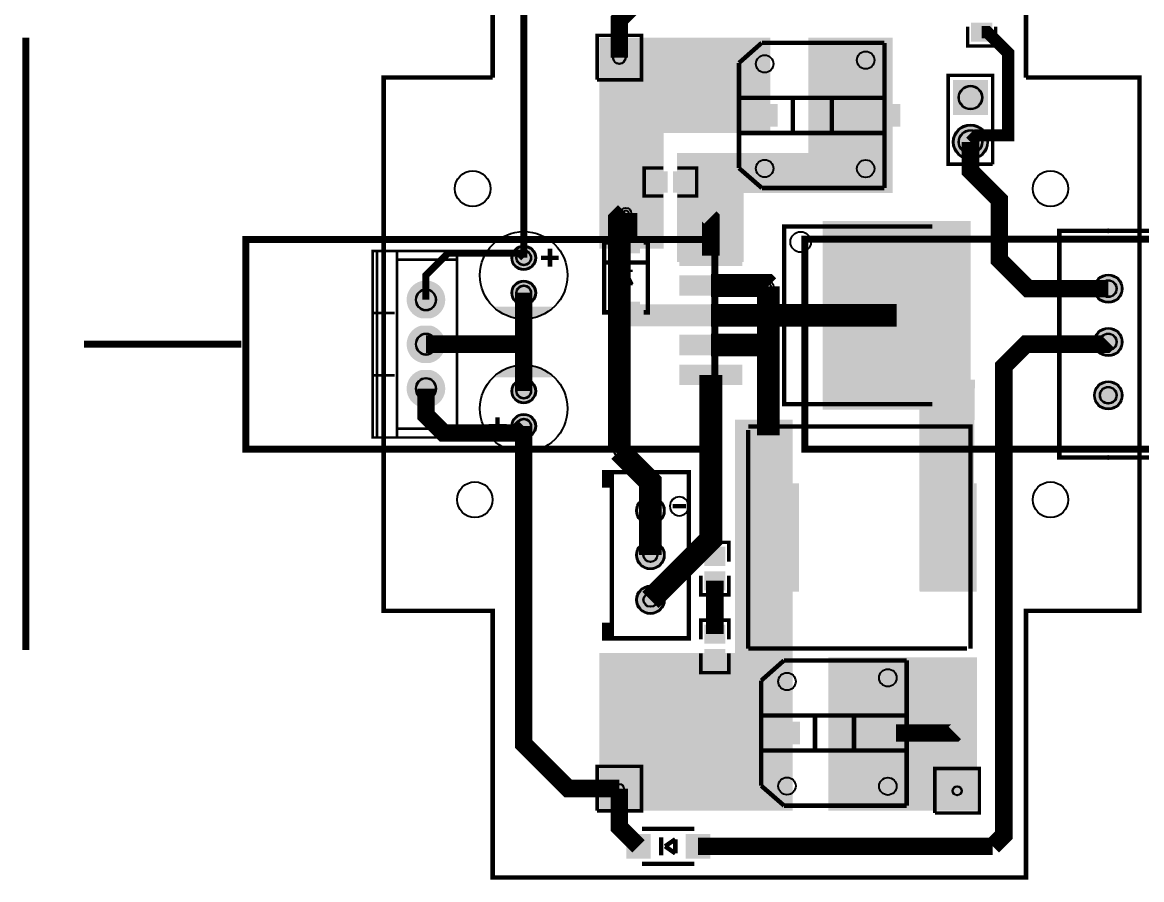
# Model space of a CAD drawing. Header units: millimetres. Extents: x 16 to 124, y -110 to -10.
# Drawn here: x 16.3 to 80.3, y -109.3 to -60.3 of the extents above; entities that cross this region are included whole.
import ezdxf

# ---------------------------------------------------------------- set-up
doc = ezdxf.new("R2010")
doc.units = ezdxf.units.MM
for name, color, linetype, true_color in [('BoardOutline', 7, 'Continuous', 0xff00ff), ('BottomLayer', 7, 'Continuous', 0x0000ff), ('BottomSilkLayer', 7, 'Continuous', 0x66cc33), ('BottomSolderMaskLayer', 7, 'Continuous', 0xaa00ff), ('Document', 7, 'Continuous', 0xffffff), ('Hole', 7, 'Continuous', 0x222222), ('Multi-Layer', 7, 'Continuous', 0xc0c0c0), ('TopLayer', 7, 'Continuous', 0xff0000), ('TopPasteMaskLayer', 7, 'Continuous', 0x808080), ('TopSilkLayer', 7, 'Continuous', 0xffcc00), ('TopSolderMaskLayer', 7, 'Continuous', 0x800080)]:
    doc.layers.add(name, color=color, linetype=linetype, true_color=true_color)

msp = doc.modelspace()

# ---------------------------------------------------------------- hatches: boundary and pattern name
at = {"layer": 'BottomSolderMaskLayer'}
for points in [[(51.47, -63.408), (49.368, -63.408), (49.368, -61.306), (51.47, -61.306)], [(71.486, -63.642), (71.486, -65.644), (69.484, -65.644), (69.484, -63.642)], [(69.484, -67.183, 1), (71.486, -67.183, 1)], [(78.258, -72.263, 1), (78.46, -72.263, 1)], [(44.257, -73.803, 1), (45.659, -73.803, 1)], [(77.546, -75.565, 1), (79.172, -75.565, 1)], [(39.103, -77.267, -0.785398), (39.103, -75.133), (39.637, -75.133, -0.785398), (39.637, -77.267)], [(44.257, -75.803, 1), (45.659, -75.803, 1)], [(39.103, -79.807, -0.785398), (39.103, -77.673), (39.637, -77.673, -0.785398), (39.637, -79.807)], [(77.546, -78.613, 1), (79.172, -78.613, 1)], [(39.103, -82.347, -0.785398), (39.103, -80.213), (39.637, -80.213, -0.785398), (39.637, -82.347)], [(44.257, -81.423, 1), (45.659, -81.423, 1)], [(77.546, -81.661, 1), (79.172, -81.661, 1)], [(44.257, -83.423, 1), (45.659, -83.423, 1)], [(78.258, -85.217, 1), (78.46, -85.217, 1)], [(51.384, -88.255, 1), (53.01, -88.255, 1)], [(51.384, -90.795, 1), (53.01, -90.795, 1)], [(51.384, -93.355, 1), (53.01, -93.355, 1)], [(51.47, -105.191), (49.368, -105.191), (49.368, -103.089), (51.47, -103.089)], [(70.774, -105.318), (68.672, -105.318), (68.672, -103.216), (70.774, -103.216)]]:
    msp.add_hatch(color=256, dxfattribs=at).paths.add_polyline_path(points)
at = {"layer": 'Multi-Layer'}
for points in [[(51.419, -63.357), (49.419, -63.357), (49.419, -61.357), (51.419, -61.357)], [(71.435, -63.693), (71.435, -65.593), (69.535, -65.593), (69.535, -63.693)], [(69.535, -67.183, 1), (71.435, -67.183, 1)], [(78.309, -72.263, 1), (78.409, -72.263, 1)], [(44.308, -73.803, 1), (45.608, -73.803, 1)], [(77.597, -75.565, 1), (79.121, -75.565, 1)], [(39.116, -77.216, -0.785398), (39.116, -75.184), (39.624, -75.184, -0.785398), (39.624, -77.216)], [(44.308, -75.803, 1), (45.608, -75.803, 1)], [(39.116, -79.756, -0.785398), (39.116, -77.724), (39.624, -77.724, -0.785398), (39.624, -79.756)], [(77.597, -78.613, 1), (79.121, -78.613, 1)], [(39.116, -82.296, -0.785398), (39.116, -80.264), (39.624, -80.264, -0.785398), (39.624, -82.296)], [(44.308, -81.423, 1), (45.608, -81.423, 1)], [(77.597, -81.661, 1), (79.121, -81.661, 1)], [(44.308, -83.423, 1), (45.608, -83.423, 1)], [(78.309, -85.217, 1), (78.409, -85.217, 1)], [(51.435, -88.255, 1), (52.959, -88.255, 1)], [(51.435, -90.795, 1), (52.959, -90.795, 1)], [(51.435, -93.355, 1), (52.959, -93.355, 1)], [(51.419, -105.14), (49.419, -105.14), (49.419, -103.14), (51.419, -103.14)], [(70.723, -105.267), (68.723, -105.267), (68.723, -103.267), (70.723, -103.267)]]:
    msp.add_hatch(color=256, dxfattribs=at).paths.add_polyline_path(points)
at = {"layer": 'TopLayer'}
for points in [[(70.57, -61.398), (70.57, -60.398), (71.67, -60.398), (71.67, -61.398)], [(52.959, -73.279), (49.276, -73.279), (49.276, -61.214), (59.055, -61.214), (59.055, -66.675), (52.959, -66.675), (52.959, -73.279)], [(66.04, -61.214), (66.04, -70.104), (61.214, -70.104), (61.214, -61.214)], [(59.418, -66.253), (56.518, -66.253), (56.518, -65.054), (59.418, -65.054)], [(66.418, -66.264), (63.518, -66.264), (63.518, -65.065), (66.418, -65.065)], [(57.531, -74.041), (53.721, -74.041), (53.721, -67.818), (61.595, -67.818), (61.595, -70.104), (57.531, -70.104)], [(53.14, -70.019), (52.14, -70.019), (52.14, -68.919), (53.14, -68.919)], [(54.54, -70.019), (53.54, -70.019), (53.54, -68.919), (54.54, -68.919)], [(50.065, -73.508), (50.065, -72.238), (51.535, -72.238), (51.535, -73.508)], [(70.459, -71.759), (70.459, -82.419), (62.079, -82.419), (62.079, -71.759)], [(53.901, -73.151), (57.401, -73.151), (57.401, -74.22), (53.901, -74.22)], [(53.901, -74.853), (57.401, -74.853), (57.401, -75.922), (53.901, -75.922)], [(57.023, -76.454), (57.023, -77.724), (49.911, -77.724), (49.911, -77.089), (49.911, -76.454)], [(50.065, -77.622), (50.065, -76.352), (51.535, -76.352), (51.535, -77.622)], [(53.901, -76.554), (57.401, -76.554), (57.401, -77.624), (53.901, -77.624)], [(53.901, -78.256), (57.401, -78.256), (57.401, -79.325), (53.901, -79.325)], [(53.901, -79.958), (57.401, -79.958), (57.401, -81.027), (53.901, -81.027)], [(67.564, -92.837), (70.612, -92.837), (70.739, -80.772), (67.564, -80.772)], [(60.325, -83.058), (60.325, -105.41), (49.276, -105.41), (49.276, -96.393), (57.023, -96.393), (57.023, -83.058)], [(60.655, -86.789), (60.655, -92.789), (57.455, -92.789), (57.455, -86.789)], [(70.815, -86.789), (70.815, -92.789), (67.615, -92.789), (67.615, -86.789)], [(55.33, -91.367), (55.33, -90.367), (56.43, -90.367), (56.43, -91.367)], [(55.33, -92.767), (55.33, -91.767), (56.43, -91.767), (56.43, -92.767)], [(56.43, -94.812), (56.43, -95.812), (55.33, -95.812), (55.33, -94.812)], [(56.43, -96.212), (56.43, -97.212), (55.33, -97.212), (55.33, -96.212)], [(70.866, -96.647), (62.357, -96.647), (62.357, -105.41), (70.866, -105.41), (70.866, -105.283)], [(60.688, -101.559), (57.788, -101.559), (57.788, -100.36), (60.688, -100.36)], [(67.688, -101.57), (64.788, -101.57), (64.788, -100.371), (67.688, -100.371)], [(50.863, -106.792), (52.163, -106.792), (52.163, -108.092), (50.863, -108.092)], [(54.263, -106.792), (55.563, -106.792), (55.563, -108.092), (54.263, -108.092)]]:
    msp.add_hatch(color=256, dxfattribs=at).paths.add_polyline_path(points)
at = {"layer": 'TopPasteMaskLayer'}
for points in [[(70.57, -61.398), (70.57, -60.398), (71.67, -60.398), (71.67, -61.398)], [(59.418, -66.253), (56.518, -66.253), (56.518, -65.054), (59.418, -65.054)], [(66.418, -66.264), (63.518, -66.264), (63.518, -65.065), (66.418, -65.065)], [(53.14, -70.019), (52.14, -70.019), (52.14, -68.919), (53.14, -68.919)], [(54.54, -70.019), (53.54, -70.019), (53.54, -68.919), (54.54, -68.919)], [(50.065, -73.508), (50.065, -72.238), (51.535, -72.238), (51.535, -73.508)], [(70.459, -71.759), (70.459, -82.419), (62.079, -82.419), (62.079, -71.759)], [(53.901, -73.151), (57.401, -73.151), (57.401, -74.22), (53.901, -74.22)], [(53.901, -74.853), (57.401, -74.853), (57.401, -75.922), (53.901, -75.922)], [(50.065, -77.622), (50.065, -76.352), (51.535, -76.352), (51.535, -77.622)], [(53.901, -76.554), (57.401, -76.554), (57.401, -77.624), (53.901, -77.624)], [(53.901, -78.256), (57.401, -78.256), (57.401, -79.325), (53.901, -79.325)], [(53.901, -79.958), (57.401, -79.958), (57.401, -81.027), (53.901, -81.027)], [(60.655, -86.789), (60.655, -92.789), (57.455, -92.789), (57.455, -86.789)], [(70.815, -86.789), (70.815, -92.789), (67.615, -92.789), (67.615, -86.789)], [(55.33, -91.367), (55.33, -90.367), (56.43, -90.367), (56.43, -91.367)], [(55.33, -92.767), (55.33, -91.767), (56.43, -91.767), (56.43, -92.767)], [(56.43, -94.812), (56.43, -95.812), (55.33, -95.812), (55.33, -94.812)], [(56.43, -96.212), (56.43, -97.212), (55.33, -97.212), (55.33, -96.212)], [(60.688, -101.559), (57.788, -101.559), (57.788, -100.36), (60.688, -100.36)], [(67.688, -101.57), (64.788, -101.57), (64.788, -100.371), (67.688, -100.371)], [(50.863, -106.792), (52.163, -106.792), (52.163, -108.092), (50.863, -108.092)], [(54.263, -106.792), (55.563, -106.792), (55.563, -108.092), (54.263, -108.092)]]:
    msp.add_hatch(color=256, dxfattribs=at).paths.add_polyline_path(points)
at = {"layer": 'TopSilkLayer'}
for points in [[(46.609, -76.597), (46.561, -76.646), (46.512, -76.693), (46.461, -76.739), (46.409, -76.783), (46.355, -76.826), (46.301, -76.867), (46.245, -76.906), (46.188, -76.944), (46.13, -76.98), (46.07, -77.014), (46.01, -77.046), (45.949, -77.077), (45.887, -77.105), (45.824, -77.132), (45.761, -77.157), (45.696, -77.18), (45.631, -77.201), (45.566, -77.221), (45.5, -77.238), (45.433, -77.253), (45.366, -77.266), (45.298, -77.277), (45.231, -77.287), (45.163, -77.294), (45.095, -77.299), (45.026, -77.302), (44.958, -77.303), (44.89, -77.302), (44.821, -77.299), (44.753, -77.294), (44.685, -77.287), (44.618, -77.277), (44.55, -77.266), (44.483, -77.253), (44.416, -77.238), (44.35, -77.221), (44.285, -77.201), (44.22, -77.18), (44.155, -77.157), (44.092, -77.132), (44.029, -77.105), (43.967, -77.077), (43.906, -77.046), (43.846, -77.014), (43.786, -76.98), (43.728, -76.944), (43.671, -76.906), (43.615, -76.867), (43.561, -76.826), (43.507, -76.783), (43.455, -76.739), (43.404, -76.693), (43.355, -76.646), (43.307, -76.597)], [(43.307, -80.629), (43.355, -80.58), (43.404, -80.533), (43.455, -80.487), (43.507, -80.443), (43.561, -80.4), (43.615, -80.359), (43.671, -80.32), (43.728, -80.282), (43.786, -80.246), (43.846, -80.212), (43.906, -80.18), (43.967, -80.149), (44.029, -80.121), (44.092, -80.094), (44.155, -80.069), (44.22, -80.046), (44.285, -80.025), (44.35, -80.005), (44.416, -79.988), (44.483, -79.973), (44.55, -79.96), (44.618, -79.949), (44.685, -79.939), (44.753, -79.932), (44.821, -79.927), (44.89, -79.924), (44.958, -79.923), (45.026, -79.924), (45.095, -79.927), (45.163, -79.932), (45.231, -79.939), (45.298, -79.949), (45.366, -79.96), (45.433, -79.973), (45.5, -79.988), (45.566, -80.005), (45.631, -80.025), (45.696, -80.046), (45.761, -80.069), (45.824, -80.094), (45.887, -80.121), (45.949, -80.149), (46.01, -80.18), (46.07, -80.212), (46.13, -80.246), (46.188, -80.282), (46.245, -80.32), (46.301, -80.359), (46.355, -80.4), (46.409, -80.443), (46.461, -80.487), (46.512, -80.533), (46.561, -80.58), (46.609, -80.629)]]:
    msp.add_hatch(color=256, dxfattribs=at).paths.add_polyline_path(points)
at = {"layer": 'TopSolderMaskLayer'}
for points in [[(70.514, -61.444), (70.514, -60.352), (71.726, -60.352), (71.726, -61.444)], [(51.47, -63.408), (49.368, -63.408), (49.368, -61.306), (51.47, -61.306)], [(71.486, -63.642), (71.486, -65.644), (69.484, -65.644), (69.484, -63.642)], [(59.469, -66.304), (56.467, -66.304), (56.467, -65.004), (59.469, -65.004)], [(66.469, -66.314), (63.467, -66.314), (63.467, -65.014), (66.469, -65.014)], [(69.484, -67.183, 1), (71.486, -67.183, 1)], [(53.191, -70.07), (52.089, -70.07), (52.089, -68.868), (53.191, -68.868)], [(54.591, -70.07), (53.489, -70.07), (53.489, -68.868), (54.591, -68.868)], [(50.006, -73.551), (50.006, -72.194), (51.594, -72.194), (51.594, -73.551)], [(70.499, -71.694), (70.499, -82.484), (62.039, -82.484), (62.039, -71.694)], [(78.258, -72.263, 1), (78.46, -72.263, 1)], [(44.257, -73.803, 1), (45.659, -73.803, 1)], [(53.851, -73.1), (57.452, -73.1), (57.452, -74.271), (53.851, -74.271)], [(53.851, -74.802), (57.452, -74.802), (57.452, -75.973), (53.851, -75.973)], [(77.546, -75.565, 1), (79.172, -75.565, 1)], [(39.103, -77.267, -0.785398), (39.103, -75.133), (39.637, -75.133, -0.785398), (39.637, -77.267)], [(44.257, -75.803, 1), (45.659, -75.803, 1)], [(50.006, -77.666), (50.006, -76.309), (51.594, -76.309), (51.594, -77.666)], [(53.851, -76.504), (57.452, -76.504), (57.452, -77.674), (53.851, -77.674)], [(39.103, -79.807, -0.785398), (39.103, -77.673), (39.637, -77.673, -0.785398), (39.637, -79.807)], [(77.546, -78.613, 1), (79.172, -78.613, 1)], [(53.851, -78.205), (57.452, -78.205), (57.452, -79.376), (53.851, -79.376)], [(53.851, -79.907), (57.452, -79.907), (57.452, -81.078), (53.851, -81.078)], [(39.103, -82.347, -0.785398), (39.103, -80.213), (39.637, -80.213, -0.785398), (39.637, -82.347)], [(44.257, -81.423, 1), (45.659, -81.423, 1)], [(77.546, -81.661, 1), (79.172, -81.661, 1)], [(44.257, -83.423, 1), (45.659, -83.423, 1)], [(78.258, -85.217, 1), (78.46, -85.217, 1)], [(60.682, -86.694), (60.682, -92.884), (57.428, -92.884), (57.428, -86.694)], [(70.842, -86.694), (70.842, -92.884), (67.588, -92.884), (67.588, -86.694)], [(51.384, -88.255, 1), (53.01, -88.255, 1)], [(51.384, -90.795, 1), (53.01, -90.795, 1)], [(55.274, -91.413), (55.274, -90.321), (56.486, -90.321), (56.486, -91.413)], [(55.274, -92.813), (55.274, -91.721), (56.486, -91.721), (56.486, -92.813)], [(51.384, -93.355, 1), (53.01, -93.355, 1)], [(56.486, -94.766), (56.486, -95.858), (55.274, -95.858), (55.274, -94.766)], [(56.486, -96.166), (56.486, -97.258), (55.274, -97.258), (55.274, -96.166)], [(60.739, -101.61), (57.737, -101.61), (57.737, -100.31), (60.739, -100.31)], [(67.739, -101.62), (64.737, -101.62), (64.737, -100.32), (67.739, -100.32)], [(51.47, -105.191), (49.368, -105.191), (49.368, -103.089), (51.47, -103.089)], [(70.774, -105.318), (68.672, -105.318), (68.672, -103.216), (70.774, -103.216)], [(50.812, -106.741), (52.214, -106.741), (52.214, -108.143), (50.812, -108.143)], [(54.212, -106.741), (55.614, -106.741), (55.614, -108.143), (54.212, -108.143)]]:
    msp.add_hatch(color=256, dxfattribs=at).paths.add_polyline_path(points)

# ---------------------------------------------------------------- linework, layer by layer
at = {"layer": 'BoardOutline', "const_width": 0.254}
for points in [[(100.5, -53.34), (100.5, -55.88), (73.66, -55.88), (73.66, -63.5)], [(43.18, -63.5), (43.18, -55.88)], [(73.66, -63.5), (80.137, -63.5), (80.137, -93.98), (73.66, -93.98), (73.66, -109.22), (43.18, -109.22), (43.18, -93.98), (36.957, -93.98), (36.957, -63.5), (43.18, -63.5)]]:
    msp.add_lwpolyline(points, dxfattribs=at)
at = {"layer": 'BottomLayer', "const_width": 1.3}
for points in [[(50.419, -84.836), (50.419, -71.628), (50.8, -71.247)], [(58.928, -78.867), (58.928, -75.438)]]:
    msp.add_lwpolyline(points, dxfattribs=at)
at = {"layer": 'BottomSilkLayer', "const_width": 0.4}
msp.add_lwpolyline([(16.51, -61.214), (16.51, -96.214)], dxfattribs=at)
for points in [[(55.88, -72.75), (29.083, -72.75), (29.083, -84.75), (55.88, -84.75), (55.88, -72.75)], [(87.821, -72.74), (61.024, -72.74), (61.024, -84.74), (87.821, -84.74), (87.821, -72.74)]]:
    msp.add_lwpolyline(points, close=True, dxfattribs=at)
at = {"layer": 'BottomSolderMaskLayer'}
for points in [[(39.367, -75.6), (39.373, -75.6)], [(39.367, -76.8), (39.373, -76.8)], [(39.367, -78.14), (39.373, -78.14)], [(39.367, -79.34), (39.373, -79.34)], [(39.367, -80.68), (39.373, -80.68)], [(39.367, -81.88), (39.373, -81.88)]]:
    msp.add_lwpolyline(points, close=True, dxfattribs=at)
for centre, radius in [((50.419, -62.357), 0.368), ((70.485, -64.643), 0.685), ((70.485, -67.183), 1.001), ((70.485, -67.183), 0.685), ((78.359, -72.263), 0.101), ((78.359, -72.263), 0.101), ((44.958, -73.803), 0.701), ((44.958, -73.803), 0.431), ((78.359, -75.565), 0.813), ((44.958, -75.803), 0.701), ((44.958, -75.803), 0.431), ((78.359, -75.565), 0.488), ((78.359, -78.613), 0.813), ((78.359, -78.613), 0.488), ((44.958, -81.423), 0.701), ((44.958, -81.423), 0.431), ((78.359, -81.661), 0.813), ((78.359, -81.661), 0.488), ((44.958, -83.423), 0.701), ((44.958, -83.423), 0.431), ((78.359, -85.217), 0.101), ((78.359, -85.217), 0.101), ((52.197, -88.255), 0.813), ((52.197, -88.255), 0.406), ((52.197, -90.795), 0.813), ((52.197, -90.795), 0.406), ((52.197, -93.355), 0.813), ((52.197, -93.355), 0.406), ((50.419, -104.14), 0.263), ((69.723, -104.267), 0.263)]:
    msp.add_circle(centre, radius, dxfattribs=at)
for centre, start, end in [((39.373, -76.2), 90, 270), ((39.367, -76.2), 270, 90), ((39.373, -78.74), 90, 270), ((39.367, -78.74), 270, 90), ((39.373, -81.28), 90, 270), ((39.367, -81.28), 270, 90)]:
    msp.add_arc(centre, 0.6, start, end, dxfattribs=at)
at = {"layer": 'Document', "const_width": 0.4}
msp.add_lwpolyline([(28.829, -78.74), (19.829, -78.74)], dxfattribs=at)
at = {"layer": 'Hole'}
for centre in [(50.8, -71.247), (58.928, -75.438), (58.928, -78.867), (50.419, -84.836)]:
    msp.add_circle(centre, 0.152, dxfattribs=at)
at = {"layer": 'Multi-Layer'}
for points in [[(39.367, -75.629), (39.373, -75.629)], [(39.367, -76.772), (39.373, -76.772)], [(39.367, -78.169), (39.373, -78.169)], [(39.367, -79.312), (39.373, -79.312)], [(39.367, -80.708), (39.373, -80.708)], [(39.367, -81.851), (39.373, -81.851)]]:
    msp.add_lwpolyline(points, close=True, dxfattribs=at)
for centre, radius in [((50.419, -62.357), 0.35), ((70.485, -64.643), 0.65), ((70.485, -67.183), 0.95), ((70.485, -67.183), 0.65), ((42.037, -69.85), 1.016), ((75.057, -69.85), 1.016), ((50.8, -71.247), 0.305), ((78.359, -72.263), 0.05), ((78.359, -72.263), 0.05), ((44.958, -73.803), 0.65), ((44.958, -73.803), 0.4), ((78.359, -75.565), 0.762), ((44.958, -75.803), 0.65), ((44.958, -75.803), 0.4), ((58.928, -75.438), 0.305), ((78.359, -75.565), 0.457), ((78.359, -78.613), 0.762), ((58.928, -78.867), 0.305), ((78.359, -78.613), 0.457), ((44.958, -81.423), 0.65), ((44.958, -81.423), 0.4), ((78.359, -81.661), 0.762), ((78.359, -81.661), 0.457), ((44.958, -83.423), 0.65), ((44.958, -83.423), 0.4), ((50.419, -84.836), 0.305), ((78.359, -85.217), 0.05), ((78.359, -85.217), 0.05), ((42.164, -87.63), 1.016), ((75.057, -87.63), 1.016), ((52.197, -88.255), 0.762), ((52.197, -88.255), 0.381), ((52.197, -90.795), 0.762), ((52.197, -90.795), 0.381), ((52.197, -93.355), 0.762), ((52.197, -93.355), 0.381), ((50.419, -104.14), 0.25), ((69.723, -104.267), 0.25)]:
    msp.add_circle(centre, radius, dxfattribs=at)
for centre, start, end in [((39.373, -76.2), 90, 270), ((39.367, -76.2), 270, 90), ((39.373, -78.74), 90, 270), ((39.367, -78.74), 270, 90), ((39.373, -81.28), 90, 270), ((39.367, -81.28), 270, 90)]:
    msp.add_arc(centre, 0.572, start, end, dxfattribs=at)
at = {"layer": 'TopLayer'}
for points, const_width in [([(50.419, -62.357), (50.419, -60.198), (55.88, -54.737), (66.04, -54.737), (67.31, -53.467), (67.31, -52.07)], 1), ([(44.958, -73.803), (44.958, -56.642), (49.53, -52.07)], 0.4), ([(71.12, -60.898), (71.439, -60.898), (72.644, -62.103), (72.644, -66.802), (70.866, -66.802), (70.485, -67.183)], 0.7), ([(70.485, -67.183), (70.485, -68.834), (72.136, -70.485), (72.136, -73.914), (73.787, -75.565), (78.359, -75.565)], 1), ([(50.8, -71.247), (50.8, -72.873)], 1.3), ([(55.626, -71.501), (55.651, -71.526), (55.651, -73.685)], 1), ([(39.37, -76.2), (39.37, -74.803), (40.64, -73.533), (44.688, -73.533), (44.958, -73.803)], 0.4), ([(55.651, -75.387), (58.877, -75.387), (58.928, -75.438)], 1.3), ([(44.958, -81.423), (44.958, -75.803)], 1), ([(55.651, -77.089), (66.269, -77.089)], 1.3), ([(39.37, -78.74), (44.958, -78.74)], 1), ([(55.651, -78.791), (58.852, -78.791), (58.928, -78.867)], 1.3), ([(58.928, -78.867), (58.928, -83.947)], 1.3), ([(71.755, -107.442), (72.39, -106.807), (72.39, -80.01), (73.66, -78.74), (78.232, -78.74), (78.359, -78.613)], 1), ([(55.651, -80.493), (55.651, -89.901), (52.197, -93.355)], 1.3), ([(39.37, -81.28), (39.37, -82.804), (40.386, -83.82), (44.561, -83.82), (44.958, -83.423)], 1), ([(50.419, -104.14), (47.498, -104.14), (44.958, -101.6), (44.958, -83.423)], 1), ([(52.197, -88.255), (52.197, -86.614), (50.419, -84.836)], 1.3), ([(52.197, -90.795), (52.197, -88.255)], 1.3), ([(55.88, -92.267), (55.88, -93.853)], 1), ([(55.88, -93.853), (55.88, -95.312)], 1), ([(69.596, -100.965), (69.591, -100.97), (66.238, -100.97)], 1), ([(51.513, -107.442), (50.419, -106.348), (50.419, -104.14)], 1), ([(71.755, -107.442), (54.913, -107.442)], 1)]:
    msp.add_lwpolyline(points, dxfattribs=dict(at, const_width=const_width))
at = {"layer": 'TopSilkLayer'}
for points, const_width in [([(70.32, -60.598), (70.32, -61.698), (71.32, -61.698), (71.92, -61.698), (71.92, -60.598)], 0.2), ([(49.149, -63.627), (49.149, -61.087), (51.689, -61.087), (51.689, -63.627), (49.784, -63.627)], 0.203), ([(57.257, -62.664), (58.557, -61.514)], 0.254), ([(58.567, -61.514), (65.568, -61.514)], 0.254), ([(65.568, -61.514), (65.568, -69.814)], 0.254), ([(57.257, -68.664), (57.257, -62.664)], 0.254), ([(71.755, -68.453), (69.215, -68.453), (69.215, -63.373), (71.755, -63.373), (71.755, -65.278)], 0.203), ([(49.149, -63.627), (49.784, -63.627)], 0.203), ([(57.267, -64.663), (65.568, -64.663)], 0.254), ([(60.328, -66.665), (60.328, -64.673)], 0.254), ([(62.558, -66.655), (62.558, -64.663)], 0.254), ([(71.755, -68.453), (71.755, -65.278)], 0.203), ([(57.267, -66.665), (65.565, -66.665)], 0.254), ([(16.51, -68.28), (16.51, -89.281)], 0.4), ([(52.94, -70.269), (51.84, -70.269), (51.84, -68.669), (52.94, -68.669)], 0.2), ([(53.74, -70.269), (54.84, -70.269), (54.84, -69.269), (54.84, -68.669), (53.74, -68.669)], 0.2), ([(57.257, -68.674), (58.567, -69.814)], 0.254), ([(58.567, -69.814), (65.568, -69.814)], 0.254), ([(68.301, -82.169), (59.842, -82.169), (59.842, -72.009), (68.301, -72.009)], 0.254), ([(49.784, -72.923), (49.55, -72.923), (49.55, -76.921), (49.784, -76.921)], 0.254), ([(51.816, -72.923), (52.05, -72.923), (52.05, -76.921), (51.816, -76.921)], 0.254), ([(36.576, -73.406), (36.576, -84.074)], 0.15), ([(37.719, -84.074), (37.719, -73.406)], 0.15), ([(46.458, -73.287), (46.458, -74.303)], 0.254), ([(37.719, -73.914), (41.148, -73.914)], 0.15), ([(46.958, -73.803), (45.942, -73.803)], 0.254), ([(49.555, -74.066), (52.045, -74.066)], 0.254), ([(50.419, -75.303), (50.8, -74.541)], 0.127), ([(50.8, -74.541), (50.419, -74.541)], 0.127), ([(50.8, -75.557), (50.8, -74.287)], 0.127), ([(51.181, -75.303), (50.8, -74.541)], 0.127), ([(50.8, -74.541), (51.181, -74.541)], 0.127), ([(50.8, -75.303), (50.419, -75.303)], 0.127), ([(50.8, -75.303), (51.181, -75.303)], 0.127), ([(37.592, -76.962), (36.322, -76.962)], 0.15), ([(37.592, -80.518), (36.322, -80.518)], 0.15), ([(43.458, -83.939), (43.458, -82.923)], 0.254), ([(37.719, -83.566), (41.148, -83.566)], 0.15), ([(42.958, -83.423), (43.974, -83.423)], 0.254), ([(57.785, -83.439), (70.485, -83.439), (70.485, -96.139)], 0.254), ([(57.785, -96.139), (57.785, -83.639)], 0.254), ([(53.467, -88.001), (53.848, -88.001), (54.229, -88.001), (53.848, -88.001)], 0.254), ([(55.08, -91.167), (55.08, -90.067), (56.68, -90.067), (56.68, -91.167)], 0.2), ([(55.08, -91.967), (55.08, -93.067), (56.08, -93.067), (56.68, -93.067), (56.68, -91.967)], 0.2), ([(56.68, -95.612), (56.68, -94.512), (55.68, -94.512), (55.08, -94.512), (55.08, -95.612)], 0.2), ([(56.68, -96.412), (56.68, -97.512), (55.08, -97.512), (55.08, -96.412)], 0.2), ([(57.785, -96.139), (70.285, -96.139)], 0.254), ([(58.527, -97.97), (59.827, -96.82)], 0.254), ([(59.837, -96.82), (66.838, -96.82)], 0.254), ([(66.838, -96.82), (66.838, -105.12)], 0.254), ([(58.527, -103.97), (58.527, -97.97)], 0.254), ([(58.537, -99.969), (66.838, -99.969)], 0.254), ([(61.598, -101.971), (61.598, -99.979)], 0.254), ([(63.828, -101.961), (63.828, -99.969)], 0.254), ([(58.537, -101.971), (66.835, -101.971)], 0.254), ([(49.149, -105.41), (49.149, -102.87), (51.689, -102.87), (51.689, -105.41), (49.784, -105.41)], 0.203), ([(68.453, -105.537), (68.453, -102.997), (70.993, -102.997), (70.993, -105.537), (69.088, -105.537)], 0.203), ([(58.527, -103.98), (59.837, -105.12)], 0.254), ([(49.149, -105.41), (49.784, -105.41)], 0.203), ([(59.837, -105.12), (66.838, -105.12)], 0.254), ([(68.453, -105.537), (69.088, -105.537)], 0.203), ([(51.713, -106.442), (54.713, -106.442)], 0.254), ([(52.807, -106.934), (52.807, -107.95)], 0.254), ([(53.035, -107.442), (53.619, -107.036)], 0.254), ([(53.619, -107.848), (53.035, -107.442)], 0.254), ([(53.619, -107.036), (53.619, -107.848)], 0.254), ([(54.713, -108.442), (51.713, -108.442)], 0.254)]:
    msp.add_lwpolyline(points, dxfattribs=dict(at, const_width=const_width))
for points, const_width in [([(81.153, -85.217), (75.565, -85.217), (75.565, -72.263), (81.153, -72.263), (81.153, -75.565), (86.741, -75.565), (86.741, -78.613), (81.153, -78.613), (81.153, -85.217)], 0.254), ([(36.322, -84.074), (36.322, -73.406), (41.148, -73.406), (41.148, -84.074), (36.322, -84.074)], 0.15), ([(49.557, -86.055), (49.757, -86.055), (49.757, -86.817), (49.557, -86.817), (49.557, -86.055)], 0.254), ([(49.997, -86.055), (54.397, -86.055), (54.397, -95.555), (49.997, -95.555), (49.997, -86.055)], 0.254), ([(49.557, -94.793), (49.757, -94.793), (49.757, -95.555), (49.557, -95.555), (49.557, -94.793)], 0.254)]:
    msp.add_lwpolyline(points, close=True, dxfattribs=dict(at, const_width=const_width))
for centre, radius in [((64.496, -62.504), 0.5), ((58.727, -62.715), 0.5), ((58.727, -68.694), 0.5), ((64.496, -68.704), 0.5), ((44.958, -74.803), 2.5), ((60.782, -72.898), 0.584), ((44.958, -82.423), 2.5), ((59.997, -98.021), 0.5), ((65.766, -97.81), 0.5), ((59.997, -104), 0.5), ((65.766, -104.01), 0.5)]:
    msp.add_circle(centre, radius, dxfattribs=at)
msp.add_arc((53.848, -88.006), 0.539, 0.5402, 359.4598, dxfattribs=at)
at = {"layer": 'TopSolderMaskLayer', "const_width": 0.4}
msp.add_lwpolyline([(16.51, -66.185), (16.51, -91.186)], dxfattribs=at)
at = {"layer": 'TopSolderMaskLayer'}
for points in [[(39.367, -75.6), (39.373, -75.6)], [(39.367, -76.8), (39.373, -76.8)], [(39.367, -78.14), (39.373, -78.14)], [(39.367, -79.34), (39.373, -79.34)], [(39.367, -80.68), (39.373, -80.68)], [(39.367, -81.88), (39.373, -81.88)]]:
    msp.add_lwpolyline(points, close=True, dxfattribs=at)
for centre, radius in [((50.419, -62.357), 0.368), ((70.485, -64.643), 0.685), ((70.485, -67.183), 1.001), ((70.485, -67.183), 0.685), ((78.359, -72.263), 0.101), ((78.359, -72.263), 0.101), ((44.958, -73.803), 0.701), ((44.958, -73.803), 0.431), ((78.359, -75.565), 0.813), ((44.958, -75.803), 0.701), ((44.958, -75.803), 0.431), ((78.359, -75.565), 0.488), ((78.359, -78.613), 0.813), ((78.359, -78.613), 0.488), ((44.958, -81.423), 0.701), ((44.958, -81.423), 0.431), ((78.359, -81.661), 0.813), ((78.359, -81.661), 0.488), ((44.958, -83.423), 0.701), ((44.958, -83.423), 0.431), ((78.359, -85.217), 0.101), ((78.359, -85.217), 0.101), ((52.197, -88.255), 0.813), ((52.197, -88.255), 0.406), ((52.197, -90.795), 0.813), ((52.197, -90.795), 0.406), ((52.197, -93.355), 0.813), ((52.197, -93.355), 0.406), ((50.419, -104.14), 0.263), ((69.723, -104.267), 0.263)]:
    msp.add_circle(centre, radius, dxfattribs=at)
for centre, start, end in [((39.373, -76.2), 90, 270), ((39.367, -76.2), 270, 90), ((39.373, -78.74), 90, 270), ((39.367, -78.74), 270, 90), ((39.373, -81.28), 90, 270), ((39.367, -81.28), 270, 90)]:
    msp.add_arc(centre, 0.6, start, end, dxfattribs=at)

doc.saveas('drawing.dxf')
